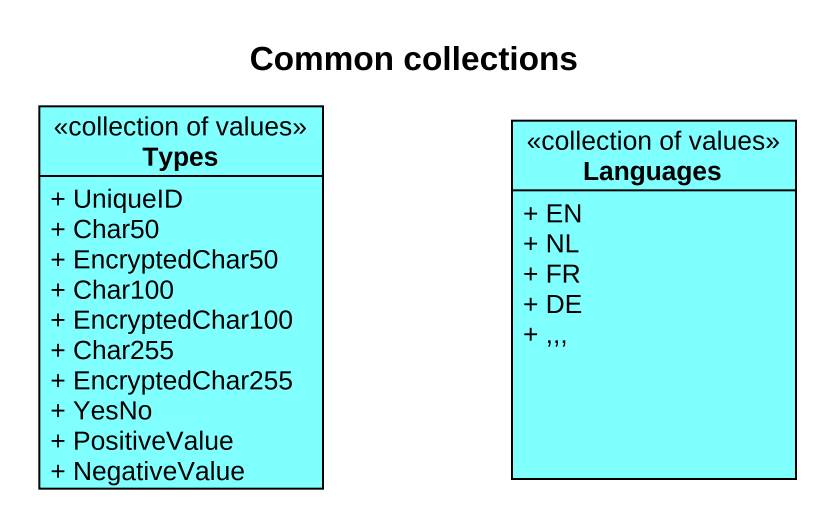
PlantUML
@startuml
title Common collections
hide circle
hide empty members
skinparam classAttributeIconSize 0
class Types <<collection of values>> #80FFFF {
  + UniqueID
  + Char50
  + EncryptedChar50
  + Char100
  + EncryptedChar100
  + Char255
  + EncryptedChar255
  + YesNo
  + PositiveValue
  + NegativeValue
}
class Languages <<collection of values>> #80FFFF {
  + EN
  + NL
  + FR
  + DE
  + ,,,
}
@enduml
